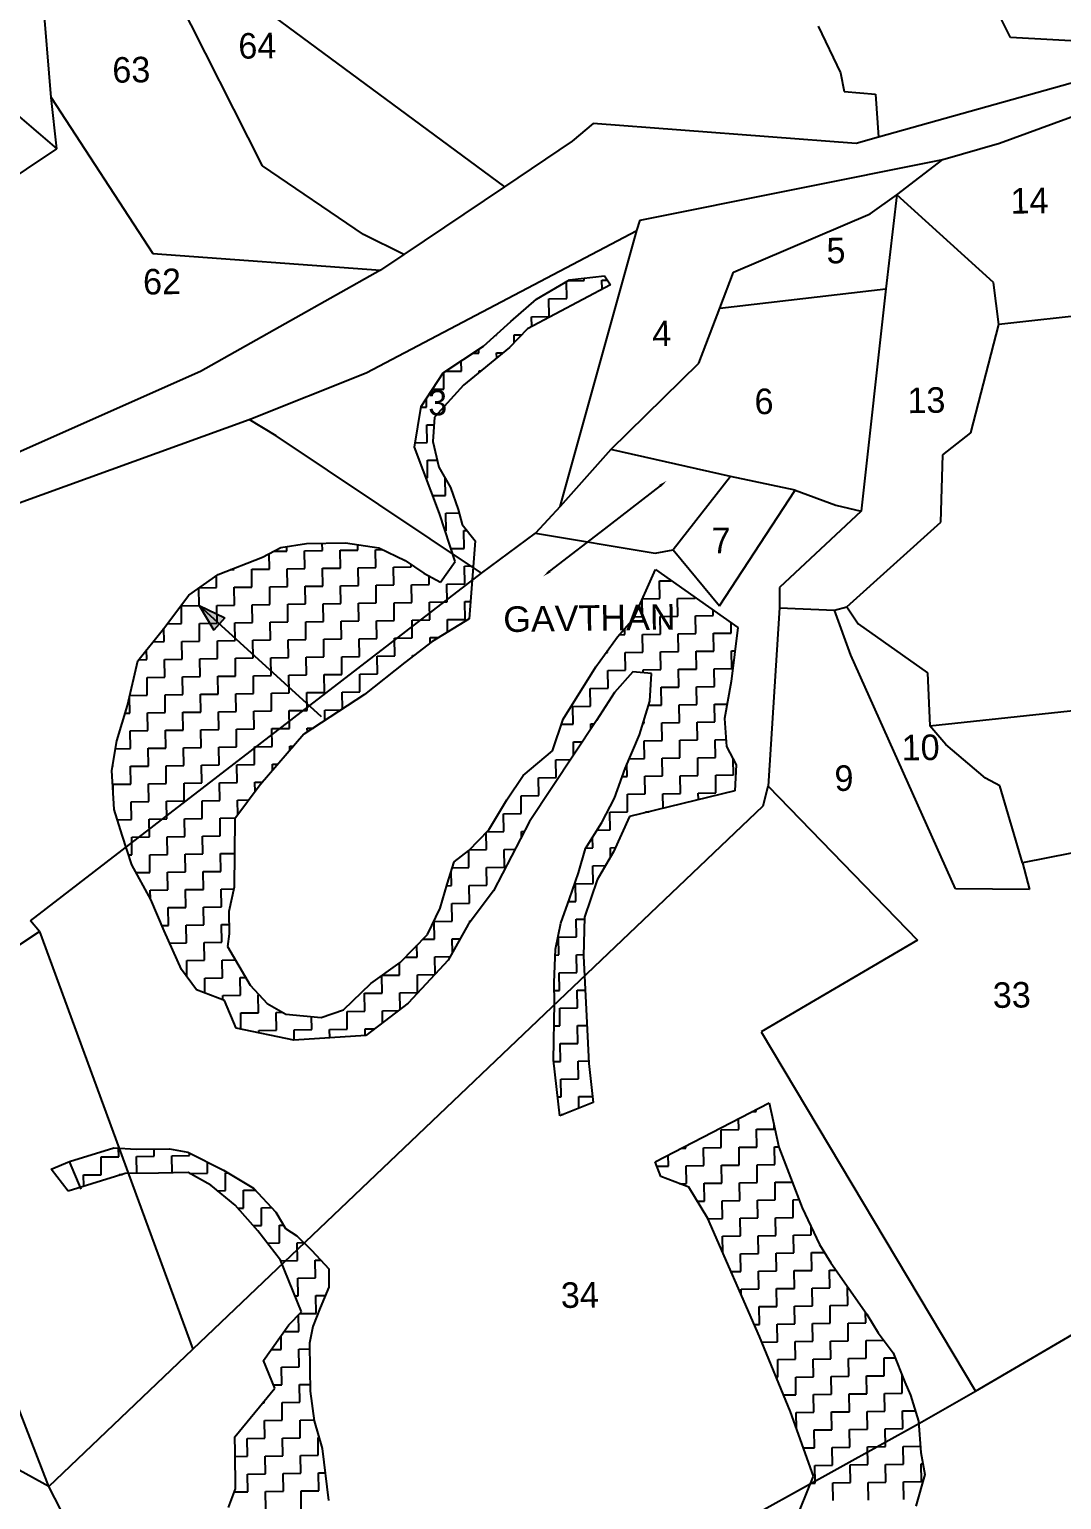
# Model space of a CAD drawing. Header units: metres. Extents: x 278744 to 280335, y 2046357 to 2047767.
# Drawn here: x 279671.2 to 279978.1, y 2046728.9 to 2047165.8 of the extents above; entities that cross this region are included whole.
import ezdxf
from ezdxf.enums import TextEntityAlignment as Align

# ---------------------------------------------------------------- set-up
doc = ezdxf.new("R2010")
doc.units = ezdxf.units.M
doc.header["$MEASUREMENT"] = 0
for name, color, linetype in [('POLY_HATCH', 12, 'Continuous'), ('POLY_PARCEL', 6, 'Continuous'), ('POLY_ROAD', 30, 'Continuous'), ('TEXT_MAPIN', 7, 'Continuous'), ('TEXT_PARCEL', 7, 'Continuous')]:
    doc.layers.add(name, color=color, linetype=linetype)
doc.styles.get("Standard").update_dxf_attribs({"font": 'arial.ttf'})
doc.styles.add('TEXT_MAP', font='')
doc.styles.get('TEXT_MAP').set_extended_font_data('Kruti Dev 050')

msp = doc.modelspace()

# ---------------------------------------------------------------- hatches: boundary and pattern name
h = msp.add_hatch(color=256)
h.paths.add_polyline_path([(279727.66, 2046989.09), (279729.33, 2046990.93), (279721.63, 2046994.56)])
h.paths.add_polyline_path([(279721.63, 2046994.56), (279725.98, 2046987.24), (279727.66, 2046989.09)])

# ---------------------------------------------------------------- linework, layer by layer
for p, q in [((279721.63, 2046994.56), (279757.95, 2046961.61)), ((279721.63, 2046994.56), (279725.98, 2046987.24)), ((279721.63, 2046994.56), (279729.33, 2046990.93)), ((279729.33, 2046990.93), (279725.98, 2046987.24))]:
    msp.add_line(p, q)
for points in [[(279858.71, 2047030.12), (279841.22, 2047016.6)], [(279825.95, 2047004.79), (279843.43, 2047018.31)]]:
    msp.add_lwpolyline(points)
for points in [[(279858.45, 2047030.45), (279860.69, 2047031.65), (279858.96, 2047029.79)], [(279826.2, 2047004.46), (279823.97, 2047003.26), (279825.69, 2047005.12)]]:
    msp.add_solid(points)
at = {"layer": 'POLY_HATCH'}
for p, q in [((279821.94, 2047085.67), (279831.77, 2047091.33)), ((279831.77, 2047091.33), (279842.22, 2047092.59)), ((279842.22, 2047092.59), (279843.92, 2047089.86)), ((279843.92, 2047089.86), (279819.32, 2047076.82)), ((279814.33, 2047078.95), (279821.94, 2047085.67)), ((279806.18, 2047071.67), (279814.33, 2047078.95)), ((279819.32, 2047076.82), (279813.9, 2047071.24)), ((279794.17, 2047063.78), (279806.18, 2047071.67)), ((279813.9, 2047071.24), (279800.29, 2047060.02)), ((279787.71, 2047053.77), (279794.17, 2047063.78)), ((279800.29, 2047060.02), (279791.62, 2047050.52)), ((279785.69, 2047041.62), (279787.71, 2047053.77)), ((279791.62, 2047050.52), (279791.17, 2047043.36)), ((279791.17, 2047043.36), (279792.94, 2047035.68)), ((279793.15, 2047021.91), (279785.69, 2047041.62)), ((279792.94, 2047035.68), (279796.34, 2047029.67)), ((279796.34, 2047029.67), (279798.64, 2047023.1)), ((279797.77, 2047007.67), (279793.15, 2047021.91)), ((279798.64, 2047023.1), (279799.81, 2047018.71)), ((279799.81, 2047018.71), (279803.74, 2047013.81)), ((279740.45, 2047009), (279745.92, 2047011.84)), ((279745.92, 2047011.84), (279753.61, 2047013.06)), ((279753.61, 2047013.06), (279765.18, 2047013.23)), ((279765.18, 2047013.23), (279775.12, 2047011.73)), ((279775.12, 2047011.73), (279782.89, 2047007.99)), ((279803.74, 2047013.81), (279801.89, 2046990.66)), ((279727.31, 2047003.85), (279740.45, 2047009)), ((279782.89, 2047007.99), (279788.46, 2047004.22)), ((279793.46, 2047001.54), (279797.77, 2047007.67)), ((279718.58, 2046997.66), (279727.31, 2047003.85)), ((279788.46, 2047004.22), (279793.46, 2047001.54)), ((279850.92, 2046990.85), (279857.32, 2047005.26)), ((279857.32, 2047005.26), (279881.82, 2046988.01)), ((279711.02, 2046987.63), (279718.58, 2046997.66)), ((279801.89, 2046990.66), (279790.97, 2046983.88)), ((279846.05, 2046985.27), (279850.92, 2046990.85)), ((279703.45, 2046978.16), (279711.02, 2046987.63)), ((279881.82, 2046988.01), (279879.86, 2046972.01)), ((279790.97, 2046983.88), (279782.8, 2046977.7)), ((279839.57, 2046976.36), (279846.05, 2046985.27)), ((279700.34, 2046964.9), (279703.45, 2046978.16)), ((279782.8, 2046977.7), (279770.82, 2046968.16)), ((279829.89, 2046960.79), (279839.57, 2046976.36)), ((279850.61, 2046974.87), (279845.2, 2046968.73)), ((279856.13, 2046974.41), (279850.61, 2046974.87)), ((279855.7, 2046966.14), (279856.13, 2046974.41)), ((279770.82, 2046968.16), (279752.82, 2046956.33)), ((279845.2, 2046968.73), (279839.81, 2046960.39)), ((279879.86, 2046972.01), (279877.82, 2046960.97)), ((279697.2, 2046954.39), (279700.34, 2046964.9)), ((279852.55, 2046956.18), (279855.7, 2046966.14)), ((279839.81, 2046960.39), (279819.88, 2046930.36)), ((279826.72, 2046951.38), (279829.89, 2046960.79)), ((279877.82, 2046960.97), (279878.5, 2046952.72)), ((279752.82, 2046956.33), (279739.82, 2046941.26)), ((279848.29, 2046946.2), (279852.55, 2046956.18)), ((279695.68, 2046945.55), (279697.2, 2046954.39)), ((279818.02, 2046944.09), (279826.72, 2046951.38)), ((279878.5, 2046952.72), (279881.33, 2046947.25)), ((279845.12, 2046937.35), (279848.29, 2046946.2)), ((279881.33, 2046947.25), (279880.9, 2046939.54)), ((279696.4, 2046934), (279695.68, 2046945.55)), ((279813.17, 2046936.86), (279818.02, 2046944.09)), ((279739.82, 2046941.26), (279732.26, 2046931.24)), ((279880.9, 2046939.54), (279849.61, 2046931.91)), ((279698.72, 2046926.33), (279696.4, 2046934)), ((279807.79, 2046927.97), (279813.17, 2046936.86)), ((279841.37, 2046930.13), (279845.12, 2046937.35)), ((279732.26, 2046931.24), (279732.02, 2046910.86)), ((279819.88, 2046930.36), (279809.17, 2046909.82)), ((279836.53, 2046922.35), (279841.37, 2046930.13)), ((279849.61, 2046931.91), (279844.81, 2046921.37)), ((279701.61, 2046917.56), (279698.72, 2046926.33)), ((279801.82, 2046921.82), (279807.79, 2046927.97)), ((279797.47, 2046918.45), (279801.82, 2046921.82)), ((279834.43, 2046915.16), (279836.53, 2046922.35)), ((279844.81, 2046921.37), (279839.97, 2046913.04)), ((279707.28, 2046907.18), (279701.61, 2046917.56)), ((279795.36, 2046911.81), (279797.47, 2046918.45)), ((279793.27, 2046904.62), (279795.36, 2046911.81)), ((279831.8, 2046907.41), (279834.43, 2046915.16)), ((279839.97, 2046913.04), (279836.28, 2046901.97)), ((279711.27, 2046897.88), (279707.28, 2046907.18)), ((279732.02, 2046910.86), (279730.47, 2046903.68)), ((279809.17, 2046909.82), (279801.61, 2046899.79)), ((279829.15, 2046900.21), (279831.8, 2046907.41)), ((279730.47, 2046903.68), (279730.57, 2046897.07)), ((279789.53, 2046896.86), (279793.27, 2046904.62)), ((279801.61, 2046899.79), (279795.7, 2046889.24)), ((279827.61, 2046892.48), (279829.15, 2046900.21)), ((279836.28, 2046901.97), (279835.91, 2046890.4)), ((279716.41, 2046886.39), (279711.27, 2046897.88)), ((279730.57, 2046897.07), (279730.08, 2046893.21)), ((279781.39, 2046888.48), (279789.53, 2046896.86)), ((279730.08, 2046893.21), (279736.86, 2046881.75)), ((279827.21, 2046882.56), (279827.61, 2046892.48)), ((279835.91, 2046890.4), (279836.67, 2046876.64)), ((279720.9, 2046880.4), (279716.41, 2046886.39)), ((279772.67, 2046882.29), (279781.39, 2046888.48)), ((279795.7, 2046889.24), (279783.78, 2046876.4)), ((279736.86, 2046881.75), (279741.9, 2046876.32)), ((279764.52, 2046874.45), (279772.67, 2046882.29)), ((279827.3, 2046876.5), (279827.21, 2046882.56)), ((279729.22, 2046877.23), (279720.9, 2046880.4)), ((279732.65, 2046869.02), (279729.22, 2046877.23)), ((279741.9, 2046876.32), (279747.46, 2046873.1)), ((279783.78, 2046876.4), (279771.25, 2046866.85)), ((279827.01, 2046859.43), (279827.3, 2046876.5)), ((279836.67, 2046876.64), (279837.49, 2046858.49)), ((279747.46, 2046873.1), (279757.94, 2046872.15)), ((279757.94, 2046872.15), (279764.52, 2046874.45)), ((279749.78, 2046865.42), (279732.65, 2046869.02)), ((279771.25, 2046866.85), (279749.78, 2046865.42)), ((279828.91, 2046842.94), (279827.01, 2046859.43)), ((279837.49, 2046858.49), (279838.77, 2046846.94)), ((279838.77, 2046846.94), (279828.91, 2046842.94)), ((279857.21, 2046829.26), (279891.11, 2046846.84)), ((279891.11, 2046846.84), (279894.06, 2046833.67)), ((279683.1, 2046829.38), (279696.26, 2046833.44)), ((279696.26, 2046833.44), (279702.88, 2046832.99)), ((279702.88, 2046832.99), (279712.8, 2046833.14)), ((279712.8, 2046833.14), (279718.32, 2046832.12)), ((279894.06, 2046833.67), (279900.95, 2046815.6)), ((279677.62, 2046827.1), (279683.1, 2046829.38)), ((279686.53, 2046821.18), (279683.1, 2046829.38)), ((279718.32, 2046832.12), (279728.87, 2046826.77)), ((279858.93, 2046824.88), (279857.21, 2046829.26)), ((279682.68, 2046820.57), (279677.62, 2046827.1)), ((279699.68, 2046825.78), (279682.68, 2046820.57)), ((279709.6, 2046825.93), (279699.68, 2046825.78)), ((279718.41, 2046826.06), (279709.6, 2046825.93)), ((279725.08, 2046822.31), (279718.41, 2046826.06)), ((279728.87, 2046826.77), (279737.77, 2046821.4)), ((279867.24, 2046821.7), (279858.93, 2046824.88)), ((279732.33, 2046816.36), (279725.08, 2046822.31)), ((279737.77, 2046821.4), (279744.49, 2046814.34)), ((279872.89, 2046812.42), (279867.24, 2046821.7)), ((279739.06, 2046808.75), (279732.33, 2046816.36)), ((279900.95, 2046815.6), (279906.07, 2046804.67)), ((279744.49, 2046814.34), (279747.31, 2046809.43)), ((279888.3, 2046777.41), (279872.89, 2046812.42)), ((279745.8, 2046800.04), (279739.06, 2046808.75)), ((279747.31, 2046809.43), (279750.65, 2046807.28)), ((279750.65, 2046807.28), (279755.13, 2046802.94)), ((279755.13, 2046802.94), (279760.17, 2046797.51)), ((279906.07, 2046804.67), (279909.46, 2046799.21)), ((279752.09, 2046784.72), (279745.8, 2046800.04)), ((279909.46, 2046799.21), (279920.16, 2046783.95)), ((279760.17, 2046797.51), (279760.25, 2046792)), ((279760.25, 2046792), (279757.59, 2046785.9)), ((279748.3, 2046780.81), (279752.09, 2046784.72)), ((279757.59, 2046785.9), (279755.47, 2046780.37)), ((279740.74, 2046770.23), (279748.3, 2046780.81)), ((279755.47, 2046780.37), (279754.44, 2046775.39)), ((279920.16, 2046783.95), (279923.54, 2046778.5)), ((279897.45, 2046754.98), (279888.3, 2046777.41)), ((279923.54, 2046778.5), (279928.04, 2046772.51)), ((279754.44, 2046775.39), (279754.56, 2046767.69)), ((279928.04, 2046772.51), (279931.48, 2046763.75)), ((279744.17, 2046762.02), (279740.74, 2046770.23)), ((279754.56, 2046767.69), (279754.66, 2046761.08)), ((279931.48, 2046763.75), (279933.19, 2046759.92)), ((279732.27, 2046747.53), (279744.17, 2046762.02)), ((279754.66, 2046761.08), (279755.89, 2046752.29)), ((279933.19, 2046759.92), (279935.51, 2046752.25)), ((279904.35, 2046735.81), (279897.45, 2046754.98)), ((279755.89, 2046752.29), (279758.22, 2046744.06)), ((279935.51, 2046752.25), (279936.2, 2046742.9)), ((279732.34, 2046743.12), (279732.27, 2046747.53)), ((279732.5, 2046732.11), (279732.34, 2046743.12)), ((279758.22, 2046744.06), (279760.1, 2046728.67)), ((279936.2, 2046742.9), (279937.4, 2046736.31)), ((279730.38, 2046726.57), (279732.5, 2046732.11)), ((279898.51, 2046721.4), (279904.35, 2046735.81)), ((279937.4, 2046736.31), (279934.79, 2046726.9))]:
    msp.add_line(p, q, dxfattribs=at)
at = {"layer": 'POLY_HATCH', "linetype": 'Continuous'}
for p, q in [((279830.94, 2047085.82), (279830.87, 2047090.81)), ((279831.36, 2047091.09), (279836.13, 2047091.17)), ((279836.13, 2047091.17), (279836.12, 2047091.85)), ((279841.4, 2047091.24), (279843.04, 2047091.27)), ((279841.45, 2047088.55), (279841.4, 2047091.24)), ((279825.67, 2047085.74), (279830.94, 2047085.82)), ((279825.75, 2047080.47), (279825.67, 2047085.74)), ((279836.21, 2047085.9), (279836.44, 2047085.9)), ((279836.22, 2047085.78), (279836.21, 2047085.9)), ((279820.48, 2047080.39), (279825.75, 2047080.47)), ((279820.53, 2047077.46), (279820.48, 2047080.39)), ((279809.86, 2047074.96), (279810.02, 2047074.96)), ((279810.02, 2047074.96), (279810.02, 2047075.1)), ((279815.29, 2047075.04), (279817.62, 2047075.07)), ((279815.33, 2047072.71), (279815.29, 2047075.04)), ((279803, 2047069.58), (279804.83, 2047069.61)), ((279804.83, 2047069.61), (279804.82, 2047070.78)), ((279810.1, 2047069.69), (279812.05, 2047069.72)), ((279810.13, 2047068.13), (279810.1, 2047069.69)), ((279794.79, 2047064.19), (279799.64, 2047064.26)), ((279799.64, 2047064.26), (279799.6, 2047067.34)), ((279804.91, 2047064.34), (279805.54, 2047064.35)), ((279804.92, 2047063.84), (279804.91, 2047064.34)), ((279794.45, 2047058.91), (279794.38, 2047063.91)), ((279789.26, 2047053.56), (279789.22, 2047056.11)), ((279791, 2047058.86), (279794.45, 2047058.91)), ((279787.67, 2047053.54), (279789.26, 2047053.56)), ((279789.34, 2047048.29), (279791.48, 2047048.32)), ((279789.42, 2047043.02), (279789.34, 2047048.29)), ((279785.91, 2047042.97), (279789.42, 2047043.02)), ((279789.5, 2047037.75), (279792.46, 2047037.8)), ((279789.58, 2047032.48), (279789.5, 2047037.75)), ((279789.15, 2047032.47), (279789.58, 2047032.48)), ((279794.93, 2047027.29), (279794.85, 2047032.3)), ((279791.14, 2047027.23), (279794.93, 2047027.29)), ((279795.01, 2047022.02), (279798.91, 2047022.08)), ((279795.09, 2047016.75), (279795.01, 2047022.02)), ((279794.83, 2047016.75), (279795.09, 2047016.75)), ((279800.36, 2047016.83), (279801.31, 2047016.84)), ((279800.44, 2047011.56), (279800.36, 2047016.83)), ((279747.74, 2047010.77), (279747.72, 2047012.12)), ((279758.28, 2047010.92), (279758.25, 2047013.13)), ((279768.82, 2047011.08), (279768.8, 2047012.69)), ((279742.55, 2047005.42), (279742.48, 2047010.06)), ((279743.73, 2047010.7), (279747.74, 2047010.77)), ((279753.01, 2047010.84), (279758.28, 2047010.92)), ((279753.09, 2047005.58), (279753.01, 2047010.84)), ((279763.55, 2047011), (279768.82, 2047011.08)), ((279763.63, 2047005.73), (279763.55, 2047011)), ((279774.09, 2047011.16), (279776.23, 2047011.2)), ((279774.17, 2047005.89), (279774.09, 2047011.16)), ((279796.53, 2047011.5), (279800.44, 2047011.56)), ((279726.82, 2046999.91), (279726.77, 2047003.47)), ((279730.85, 2047005.24), (279732.01, 2047005.26)), ((279732.01, 2047005.26), (279732, 2047005.69)), ((279737.28, 2047005.34), (279742.55, 2047005.42)), ((279737.36, 2047000.07), (279737.28, 2047005.34)), ((279747.82, 2047005.5), (279753.09, 2047005.58)), ((279747.9, 2047000.23), (279747.82, 2047005.5)), ((279758.36, 2047005.65), (279763.63, 2047005.73)), ((279758.44, 2047000.38), (279758.36, 2047005.65)), ((279768.9, 2047005.81), (279774.17, 2047005.89)), ((279768.98, 2047000.54), (279768.9, 2047005.81)), ((279779.44, 2047005.97), (279784.71, 2047006.05)), ((279779.52, 2047000.7), (279779.44, 2047005.97)), ((279784.71, 2047006.05), (279784.7, 2047006.77)), ((279790.06, 2047000.86), (279790.02, 2047003.39)), ((279800.52, 2047006.29), (279803.14, 2047006.33)), ((279800.6, 2047001.02), (279800.52, 2047006.29)), ((279721.63, 2046994.56), (279721.55, 2046999.77)), ((279721.64, 2046999.83), (279726.82, 2046999.91)), ((279732.09, 2046999.99), (279737.36, 2047000.07)), ((279732.17, 2046994.72), (279732.09, 2046999.99)), ((279742.63, 2047000.15), (279747.9, 2047000.23)), ((279742.71, 2046994.88), (279742.63, 2047000.15)), ((279753.17, 2047000.31), (279758.44, 2047000.38)), ((279753.25, 2046995.04), (279753.17, 2047000.31)), ((279763.71, 2047000.46), (279768.98, 2047000.54)), ((279763.79, 2046995.19), (279763.71, 2047000.46)), ((279774.25, 2047000.62), (279779.52, 2047000.7)), ((279774.33, 2046995.35), (279774.25, 2047000.62)), ((279784.79, 2047000.78), (279790.06, 2047000.86)), ((279784.87, 2046995.51), (279784.79, 2047000.78)), ((279795.33, 2047000.94), (279800.6, 2047001.02)), ((279795.41, 2046995.67), (279795.33, 2047000.94)), ((279858.57, 2047001.9), (279862.02, 2047001.95)), ((279858.65, 2046996.63), (279858.57, 2047001.9)), ((279716.36, 2046994.48), (279721.63, 2046994.56)), ((279716.44, 2046989.21), (279716.36, 2046994.48)), ((279726.9, 2046994.64), (279732.17, 2046994.72)), ((279726.98, 2046989.37), (279726.9, 2046994.64)), ((279737.44, 2046994.8), (279742.71, 2046994.88)), ((279737.52, 2046989.53), (279737.44, 2046994.8)), ((279747.98, 2046994.96), (279753.25, 2046995.04)), ((279748.06, 2046989.69), (279747.98, 2046994.96)), ((279758.52, 2046995.11), (279763.79, 2046995.19)), ((279758.6, 2046989.84), (279758.52, 2046995.11)), ((279769.06, 2046995.27), (279774.33, 2046995.35)), ((279769.14, 2046990), (279769.06, 2046995.27)), ((279779.6, 2046995.43), (279784.87, 2046995.51)), ((279779.68, 2046990.16), (279779.6, 2046995.43)), ((279790.14, 2046995.59), (279795.41, 2046995.67)), ((279790.22, 2046990.32), (279790.14, 2046995.59)), ((279800.68, 2046995.75), (279802.3, 2046995.78)), ((279800.76, 2046990.48), (279800.68, 2046995.75)), ((279853.46, 2046991.28), (279853.38, 2046996.38)), ((279853.45, 2046996.55), (279858.65, 2046996.63)), ((279863.92, 2046996.71), (279869.19, 2046996.78)), ((279864, 2046991.44), (279863.92, 2046996.71)), ((279869.19, 2046996.78), (279869.18, 2046996.91)), ((279763.87, 2046989.92), (279769.14, 2046990)), ((279763.95, 2046984.65), (279763.87, 2046989.92)), ((279774.41, 2046990.08), (279779.68, 2046990.16)), ((279774.49, 2046984.81), (279774.41, 2046990.08)), ((279784.95, 2046990.24), (279790.22, 2046990.32)), ((279785.03, 2046984.97), (279784.95, 2046990.24)), ((279795.49, 2046990.4), (279800.76, 2046990.48)), ((279795.54, 2046986.72), (279795.49, 2046990.4)), ((279851.1, 2046991.24), (279853.46, 2046991.28)), ((279858.73, 2046991.36), (279864, 2046991.44)), ((279858.8, 2046986.09), (279858.73, 2046991.36)), ((279869.26, 2046991.51), (279874.53, 2046991.59)), ((279869.34, 2046986.24), (279869.26, 2046991.51)), ((279874.53, 2046991.59), (279874.51, 2046993.15)), ((279711.25, 2046983.86), (279711.19, 2046987.86)), ((279712.16, 2046989.14), (279716.44, 2046989.21)), ((279721.71, 2046989.29), (279726.98, 2046989.37)), ((279721.79, 2046984.02), (279721.71, 2046989.29)), ((279732.25, 2046989.45), (279737.52, 2046989.53)), ((279732.33, 2046984.18), (279732.25, 2046989.45)), ((279742.79, 2046989.61), (279748.06, 2046989.69)), ((279742.87, 2046984.34), (279742.79, 2046989.61)), ((279753.33, 2046989.77), (279758.6, 2046989.84)), ((279753.41, 2046984.5), (279753.33, 2046989.77)), ((279846.6, 2046985.9), (279848.27, 2046985.93)), ((279848.27, 2046985.93), (279848.24, 2046987.77)), ((279853.53, 2046986.01), (279858.8, 2046986.09)), ((279853.61, 2046980.74), (279853.53, 2046986.01)), ((279864.07, 2046986.17), (279869.34, 2046986.24)), ((279864.15, 2046980.9), (279864.07, 2046986.17)), ((279874.61, 2046986.32), (279879.88, 2046986.4)), ((279874.69, 2046981.05), (279874.61, 2046986.32)), ((279879.88, 2046986.4), (279879.84, 2046989.4)), ((279706.06, 2046978.51), (279706.01, 2046981.37)), ((279707.97, 2046983.81), (279711.25, 2046983.86)), ((279716.52, 2046983.94), (279721.79, 2046984.02)), ((279716.6, 2046978.67), (279716.52, 2046983.94)), ((279727.06, 2046984.1), (279732.33, 2046984.18)), ((279727.14, 2046978.83), (279727.06, 2046984.1)), ((279737.6, 2046984.26), (279742.87, 2046984.34)), ((279737.68, 2046978.99), (279737.6, 2046984.26)), ((279748.14, 2046984.42), (279753.41, 2046984.5)), ((279748.22, 2046979.15), (279748.14, 2046984.42)), ((279758.68, 2046984.58), (279763.95, 2046984.65)), ((279758.76, 2046979.31), (279758.68, 2046984.58)), ((279769.22, 2046984.73), (279774.49, 2046984.81)), ((279769.3, 2046979.46), (279769.22, 2046984.73)), ((279779.76, 2046984.89), (279785.03, 2046984.97)), ((279779.84, 2046979.62), (279779.76, 2046984.89)), ((279790.3, 2046985.05), (279792.92, 2046985.09)), ((279790.32, 2046983.39), (279790.3, 2046985.05)), ((279843.07, 2046980.58), (279843.07, 2046981.17)), ((279879.96, 2046981.13), (279880.98, 2046981.15)), ((279880.04, 2046975.86), (279879.96, 2046981.13)), ((279703.7, 2046978.47), (279706.06, 2046978.51)), ((279711.33, 2046978.59), (279716.6, 2046978.67)), ((279711.41, 2046973.32), (279711.33, 2046978.59)), ((279721.87, 2046978.75), (279727.14, 2046978.83)), ((279721.95, 2046973.48), (279721.87, 2046978.75)), ((279732.41, 2046978.91), (279737.68, 2046978.99)), ((279732.49, 2046973.64), (279732.41, 2046978.91)), ((279742.95, 2046979.07), (279748.22, 2046979.15)), ((279743.03, 2046973.8), (279742.95, 2046979.07)), ((279753.49, 2046979.23), (279758.76, 2046979.31)), ((279753.57, 2046973.96), (279753.49, 2046979.23)), ((279764.03, 2046979.38), (279769.3, 2046979.46)), ((279764.11, 2046974.11), (279764.03, 2046979.38)), ((279774.57, 2046979.54), (279779.84, 2046979.62)), ((279774.65, 2046974.27), (279774.57, 2046979.54)), ((279785.11, 2046979.7), (279785.45, 2046979.71)), ((279785.11, 2046979.45), (279785.11, 2046979.7)), ((279842.63, 2046980.57), (279843.07, 2046980.58)), ((279848.34, 2046980.66), (279853.61, 2046980.74)), ((279848.42, 2046975.39), (279848.34, 2046980.66)), ((279858.88, 2046980.82), (279864.15, 2046980.9)), ((279858.96, 2046975.55), (279858.88, 2046980.82)), ((279869.42, 2046980.98), (279874.69, 2046981.05)), ((279869.5, 2046975.71), (279869.42, 2046980.98)), ((279706.14, 2046973.24), (279711.41, 2046973.32)), ((279706.22, 2046967.97), (279706.14, 2046973.24)), ((279716.68, 2046973.4), (279721.95, 2046973.48)), ((279716.76, 2046968.13), (279716.68, 2046973.4)), ((279727.22, 2046973.56), (279732.49, 2046973.64)), ((279727.3, 2046968.29), (279727.22, 2046973.56)), ((279737.76, 2046973.72), (279743.03, 2046973.8)), ((279737.84, 2046968.45), (279737.76, 2046973.72)), ((279748.3, 2046973.88), (279753.57, 2046973.96)), ((279748.38, 2046968.61), (279748.3, 2046973.88)), ((279758.84, 2046974.04), (279764.11, 2046974.11)), ((279758.92, 2046968.77), (279758.84, 2046974.04)), ((279769.38, 2046974.19), (279774.65, 2046974.27)), ((279769.46, 2046968.92), (279769.38, 2046974.19)), ((279843.15, 2046975.31), (279848.42, 2046975.39)), ((279843.23, 2046970.04), (279843.15, 2046975.31)), ((279853.69, 2046975.47), (279858.96, 2046975.55)), ((279853.71, 2046974.61), (279853.69, 2046975.47)), ((279864.23, 2046975.63), (279869.5, 2046975.71)), ((279864.31, 2046970.36), (279864.23, 2046975.63)), ((279874.77, 2046975.78), (279880.04, 2046975.86)), ((279874.85, 2046970.51), (279874.77, 2046975.78)), ((279711.49, 2046968.05), (279716.76, 2046968.13)), ((279711.57, 2046962.78), (279711.49, 2046968.05)), ((279722.03, 2046968.21), (279727.3, 2046968.29)), ((279722.11, 2046962.94), (279722.03, 2046968.21)), ((279732.57, 2046968.37), (279737.84, 2046968.45)), ((279732.65, 2046963.1), (279732.57, 2046968.37)), ((279743.11, 2046968.53), (279748.38, 2046968.61)), ((279743.19, 2046963.26), (279743.11, 2046968.53)), ((279753.65, 2046968.69), (279758.92, 2046968.77)), ((279753.73, 2046963.42), (279753.65, 2046968.69)), ((279764.19, 2046968.84), (279769.46, 2046968.92)), ((279764.26, 2046963.85), (279764.19, 2046968.84)), ((279837.96, 2046969.96), (279843.23, 2046970.04)), ((279838.04, 2046964.69), (279837.96, 2046969.96)), ((279859.04, 2046970.28), (279864.31, 2046970.36)), ((279859.12, 2046965.01), (279859.04, 2046970.28)), ((279869.58, 2046970.44), (279874.85, 2046970.51)), ((279869.66, 2046965.17), (279869.58, 2046970.44)), ((279701.03, 2046962.62), (279700.95, 2046967.49)), ((279701.05, 2046967.89), (279706.22, 2046967.97)), ((279832.77, 2046964.61), (279838.04, 2046964.69)), ((279832.85, 2046959.34), (279832.77, 2046964.61)), ((279855.33, 2046964.95), (279859.12, 2046965.01)), ((279864.39, 2046965.09), (279869.66, 2046965.17)), ((279864.47, 2046959.82), (279864.39, 2046965.09)), ((279874.93, 2046965.24), (279878.62, 2046965.3)), ((279875.01, 2046959.98), (279874.93, 2046965.24)), ((279699.66, 2046962.6), (279701.03, 2046962.62)), ((279706.3, 2046962.7), (279711.57, 2046962.78)), ((279706.38, 2046957.43), (279706.3, 2046962.7)), ((279716.84, 2046962.86), (279722.11, 2046962.94)), ((279716.92, 2046957.59), (279716.84, 2046962.86)), ((279727.38, 2046963.02), (279732.65, 2046963.1)), ((279727.46, 2046957.75), (279727.38, 2046963.02)), ((279737.92, 2046963.18), (279743.19, 2046963.26)), ((279738, 2046957.91), (279737.92, 2046963.18)), ((279748.46, 2046963.34), (279753.73, 2046963.42)), ((279748.53, 2046958.07), (279748.46, 2046963.34)), ((279759, 2046963.5), (279763.83, 2046963.57)), ((279759.04, 2046960.42), (279759, 2046963.5)), ((279829.38, 2046959.29), (279832.85, 2046959.34)), ((279838.12, 2046959.42), (279839.18, 2046959.43)), ((279838.15, 2046957.88), (279838.12, 2046959.42)), ((279853.65, 2046959.65), (279853.93, 2046959.66)), ((279853.93, 2046959.66), (279853.92, 2046960.51)), ((279859.2, 2046959.74), (279864.47, 2046959.82)), ((279859.28, 2046954.47), (279859.2, 2046959.74)), ((279869.74, 2046959.9), (279875.01, 2046959.98)), ((279869.82, 2046954.63), (279869.74, 2046959.9)), ((279701.11, 2046957.35), (279706.38, 2046957.43)), ((279701.19, 2046952.08), (279701.11, 2046957.35)), ((279711.65, 2046957.51), (279716.92, 2046957.59)), ((279711.73, 2046952.24), (279711.65, 2046957.51)), ((279722.19, 2046957.67), (279727.46, 2046957.75)), ((279722.27, 2046952.4), (279722.19, 2046957.67)), ((279732.73, 2046957.83), (279738, 2046957.91)), ((279732.8, 2046952.56), (279732.73, 2046957.83)), ((279743.27, 2046957.99), (279748.53, 2046958.07)), ((279743.34, 2046952.72), (279743.27, 2046957.99)), ((279753.8, 2046958.15), (279755.63, 2046958.17)), ((279753.82, 2046956.99), (279753.8, 2046958.15)), ((279696.79, 2046952.01), (279701.19, 2046952.08)), ((279706.46, 2046952.16), (279711.73, 2046952.24)), ((279706.54, 2046946.89), (279706.46, 2046952.16)), ((279717, 2046952.32), (279722.27, 2046952.4)), ((279717.07, 2046947.05), (279717, 2046952.32)), ((279727.54, 2046952.48), (279732.8, 2046952.56)), ((279727.61, 2046947.21), (279727.54, 2046952.48)), ((279738.07, 2046952.64), (279743.34, 2046952.72)), ((279738.15, 2046947.37), (279738.07, 2046952.64)), ((279748.61, 2046952.8), (279749.79, 2046952.81)), ((279748.63, 2046951.48), (279748.61, 2046952.8)), ((279827.6, 2046953.99), (279827.66, 2046953.99)), ((279827.66, 2046953.99), (279827.66, 2046954.17)), ((279832.93, 2046954.07), (279835.64, 2046954.11)), ((279832.99, 2046950.12), (279832.93, 2046954.07)), ((279854.01, 2046954.39), (279859.28, 2046954.47)), ((279854.09, 2046949.12), (279854.01, 2046954.39)), ((279864.55, 2046954.55), (279869.82, 2046954.63)), ((279864.63, 2046949.28), (279864.55, 2046954.55)), ((279875.09, 2046954.71), (279878.33, 2046954.75)), ((279875.17, 2046949.44), (279875.09, 2046954.71)), ((279695.88, 2046946.73), (279696, 2046946.73)), ((279696, 2046946.73), (279695.99, 2046947.34)), ((279701.27, 2046946.81), (279706.54, 2046946.89)), ((279701.34, 2046941.54), (279701.27, 2046946.81)), ((279711.8, 2046946.97), (279717.07, 2046947.05)), ((279711.88, 2046941.7), (279711.8, 2046946.97)), ((279722.34, 2046947.13), (279727.61, 2046947.21)), ((279722.42, 2046941.86), (279722.34, 2046947.13)), ((279732.88, 2046947.29), (279738.15, 2046947.37)), ((279732.96, 2046942.02), (279732.88, 2046947.29)), ((279743.42, 2046947.45), (279745.18, 2046947.47)), ((279743.45, 2046945.47), (279743.42, 2046947.45)), ((279827.74, 2046948.72), (279832.11, 2046948.79)), ((279827.82, 2046943.45), (279827.74, 2046948.72)), ((279848.9, 2046943.77), (279848.84, 2046947.5)), ((279849.5, 2046949.05), (279854.09, 2046949.12)), ((279859.36, 2046949.2), (279864.63, 2046949.28)), ((279859.44, 2046943.93), (279859.36, 2046949.2)), ((279869.9, 2046949.36), (279875.17, 2046949.44)), ((279869.98, 2046944.09), (279869.9, 2046949.36)), ((279880.52, 2046944.24), (279880.45, 2046948.95)), ((279717.15, 2046941.78), (279722.42, 2046941.86)), ((279727.69, 2046941.94), (279732.96, 2046942.02)), ((279727.77, 2046936.67), (279727.69, 2046941.94)), ((279738.23, 2046942.1), (279740.57, 2046942.13)), ((279738.28, 2046939.22), (279738.23, 2046942.1)), ((279822.55, 2046943.37), (279827.82, 2046943.45)), ((279822.63, 2046938.1), (279822.55, 2046943.37)), ((279847.41, 2046943.75), (279848.9, 2046943.77)), ((279854.17, 2046943.85), (279859.44, 2046943.93)), ((279854.25, 2046938.58), (279854.17, 2046943.85)), ((279864.71, 2046944.01), (279869.98, 2046944.09)), ((279864.79, 2046938.74), (279864.71, 2046944.01)), ((279875.25, 2046944.17), (279880.52, 2046944.24)), ((279875.33, 2046938.9), (279875.25, 2046944.17)), ((279696.07, 2046941.46), (279701.34, 2046941.54)), ((279696.12, 2046938.52), (279696.07, 2046941.46)), ((279706.61, 2046941.62), (279711.88, 2046941.7)), ((279706.69, 2046936.35), (279706.61, 2046941.62)), ((279717.23, 2046936.51), (279717.15, 2046941.78)), ((279817.36, 2046938.02), (279822.63, 2046938.1)), ((279817.44, 2046932.75), (279817.36, 2046938.02)), ((279848.98, 2046938.5), (279854.25, 2046938.58)), ((279849.06, 2046933.23), (279848.98, 2046938.5)), ((279859.52, 2046938.66), (279864.79, 2046938.74)), ((279859.59, 2046934.34), (279859.52, 2046938.66)), ((279870.06, 2046938.82), (279875.33, 2046938.9)), ((279870.09, 2046936.9), (279870.06, 2046938.82)), ((279701.42, 2046936.27), (279706.69, 2046936.35)), ((279701.5, 2046931), (279701.42, 2046936.27)), ((279711.96, 2046936.43), (279717.23, 2046936.51)), ((279712.04, 2046931.16), (279711.96, 2046936.43)), ((279722.5, 2046936.59), (279727.77, 2046936.67)), ((279722.58, 2046931.32), (279722.5, 2046936.59)), ((279733.04, 2046936.75), (279736.45, 2046936.8)), ((279733.11, 2046932.36), (279733.04, 2046936.75)), ((279843.79, 2046933.15), (279849.06, 2046933.23)), ((279843.87, 2046927.88), (279843.79, 2046933.15)), ((279854.33, 2046933.31), (279855.42, 2046933.32)), ((279854.33, 2046933.06), (279854.33, 2046933.31)), ((279697.33, 2046930.94), (279701.5, 2046931)), ((279706.77, 2046931.08), (279712.04, 2046931.16)), ((279706.85, 2046925.81), (279706.77, 2046931.08)), ((279717.31, 2046931.24), (279722.58, 2046931.32)), ((279717.39, 2046925.97), (279717.31, 2046931.24)), ((279727.85, 2046931.4), (279732.43, 2046931.47)), ((279727.93, 2046926.13), (279727.85, 2046931.4)), ((279812.17, 2046932.67), (279817.44, 2046932.75)), ((279812.25, 2046927.4), (279812.17, 2046932.67)), ((279701.58, 2046925.73), (279706.85, 2046925.81)), ((279701.66, 2046920.46), (279701.58, 2046925.73)), ((279712.12, 2046925.89), (279717.39, 2046925.97)), ((279712.2, 2046920.62), (279712.12, 2046925.89)), ((279722.66, 2046926.05), (279727.93, 2046926.13)), ((279722.74, 2046920.78), (279722.66, 2046926.05)), ((279807.06, 2046922.05), (279806.98, 2046927.14)), ((279807.16, 2046927.32), (279812.25, 2046927.4)), ((279817.52, 2046927.48), (279818.39, 2046927.49)), ((279817.54, 2046925.88), (279817.52, 2046927.48)), ((279838.68, 2046922.53), (279838.63, 2046925.73)), ((279839.93, 2046927.82), (279843.87, 2046927.88)), ((279700.66, 2046920.45), (279701.66, 2046920.46)), ((279706.93, 2046920.54), (279712.2, 2046920.62)), ((279707.01, 2046915.27), (279706.93, 2046920.54)), ((279717.47, 2046920.7), (279722.74, 2046920.78)), ((279717.55, 2046915.43), (279717.47, 2046920.7)), ((279728.01, 2046920.86), (279732.14, 2046920.92)), ((279728.09, 2046915.59), (279728.01, 2046920.86)), ((279801.87, 2046916.7), (279801.79, 2046921.8)), ((279801.97, 2046921.98), (279807.06, 2046922.05)), ((279812.33, 2046922.13), (279815.61, 2046922.18)), ((279812.41, 2046916.86), (279812.33, 2046922.13)), ((279836.62, 2046922.5), (279838.68, 2046922.53)), ((279843.95, 2046922.61), (279845.38, 2046922.63)), ((279843.99, 2046919.96), (279843.95, 2046922.61)), ((279722.82, 2046915.51), (279728.09, 2046915.59)), ((279796.68, 2046911.35), (279796.61, 2046915.76)), ((279796.89, 2046916.63), (279801.87, 2046916.7)), ((279807.14, 2046916.78), (279812.41, 2046916.86)), ((279807.22, 2046911.51), (279807.14, 2046916.78)), ((279838.76, 2046917.26), (279842.46, 2046917.32)), ((279838.84, 2046911.99), (279838.76, 2046917.26)), ((279702.89, 2046915.21), (279707.01, 2046915.27)), ((279712.28, 2046915.35), (279717.55, 2046915.43)), ((279712.36, 2046910.08), (279712.28, 2046915.35)), ((279722.9, 2046910.24), (279722.82, 2046915.51)), ((279795.22, 2046911.33), (279796.68, 2046911.35)), ((279801.95, 2046911.43), (279807.22, 2046911.51)), ((279802.03, 2046906.16), (279801.95, 2046911.43)), ((279833.57, 2046911.91), (279838.84, 2046911.99)), ((279833.65, 2046906.64), (279833.57, 2046911.91)), ((279707.09, 2046910), (279712.36, 2046910.08)), ((279707.13, 2046907.45), (279707.09, 2046910)), ((279717.63, 2046910.16), (279722.9, 2046910.24)), ((279717.71, 2046904.89), (279717.63, 2046910.16)), ((279728.17, 2046910.32), (279731.91, 2046910.38)), ((279728.25, 2046905.05), (279728.17, 2046910.32)), ((279712.44, 2046904.81), (279717.71, 2046904.89)), ((279712.52, 2046899.54), (279712.44, 2046904.81)), ((279722.98, 2046904.97), (279728.25, 2046905.05)), ((279723.06, 2046899.7), (279722.98, 2046904.97)), ((279796.76, 2046906.08), (279802.03, 2046906.16)), ((279796.84, 2046900.81), (279796.76, 2046906.08)), ((279831.5, 2046906.61), (279833.65, 2046906.64)), ((279710.57, 2046899.51), (279712.52, 2046899.54)), ((279717.79, 2046899.62), (279723.06, 2046899.7)), ((279717.87, 2046894.35), (279717.79, 2046899.62)), ((279728.33, 2046899.78), (279730.53, 2046899.81)), ((279728.41, 2046894.51), (279728.33, 2046899.78)), ((279791.57, 2046900.73), (279796.84, 2046900.81)), ((279791.65, 2046895.46), (279791.57, 2046900.73)), ((279802.11, 2046900.89), (279802.44, 2046900.9)), ((279802.11, 2046900.47), (279802.11, 2046900.89)), ((279833.73, 2046901.37), (279836.27, 2046901.41)), ((279833.81, 2046896.1), (279833.73, 2046901.37)), ((279712.88, 2046894.28), (279717.87, 2046894.35)), ((279723.14, 2046894.43), (279728.41, 2046894.51)), ((279723.22, 2046889.16), (279723.14, 2046894.43)), ((279788.12, 2046895.41), (279791.65, 2046895.46)), ((279796.92, 2046895.54), (279799.25, 2046895.58)), ((279796.98, 2046891.52), (279796.92, 2046895.54)), ((279828.54, 2046896.02), (279833.81, 2046896.1)), ((279828.62, 2046890.75), (279828.54, 2046896.02)), ((279782.93, 2046890.06), (279786.46, 2046890.11)), ((279786.46, 2046890.11), (279786.4, 2046893.64)), ((279791.73, 2046890.19), (279796.28, 2046890.26)), ((279791.81, 2046885.04), (279791.73, 2046890.19)), ((279827.54, 2046890.73), (279828.62, 2046890.75)), ((279833.89, 2046890.83), (279835.92, 2046890.86)), ((279833.97, 2046885.56), (279833.89, 2046890.83)), ((279717.95, 2046889.08), (279723.22, 2046889.16)), ((279718.02, 2046884.24), (279717.95, 2046889.08)), ((279728.49, 2046889.24), (279732.39, 2046889.3)), ((279728.57, 2046883.97), (279728.49, 2046889.24)), ((279781.27, 2046884.77), (279781.21, 2046888.35)), ((279828.7, 2046885.48), (279833.97, 2046885.56)), ((279828.78, 2046880.21), (279828.7, 2046885.48)), ((279723.3, 2046883.89), (279728.57, 2046883.97)), ((279723.37, 2046879.46), (279723.3, 2046883.89)), ((279733.84, 2046884.05), (279735.48, 2046884.07)), ((279733.92, 2046878.78), (279733.84, 2046884.05)), ((279776.08, 2046879.42), (279776, 2046884.65)), ((279776.05, 2046884.69), (279781.27, 2046884.77)), ((279786.54, 2046884.85), (279791.69, 2046884.92)), ((279786.62, 2046879.58), (279786.54, 2046884.85)), ((279728.65, 2046878.7), (279733.92, 2046878.78)), ((279728.67, 2046877.44), (279728.65, 2046878.7)), ((279739.19, 2046878.86), (279739.54, 2046878.86)), ((279739.27, 2046873.59), (279739.19, 2046878.86)), ((279770.81, 2046879.34), (279776.08, 2046879.42)), ((279770.89, 2046874.07), (279770.81, 2046879.34)), ((279781.35, 2046879.5), (279786.62, 2046879.58)), ((279781.42, 2046874.6), (279781.35, 2046879.5)), ((279827.25, 2046880.19), (279828.78, 2046880.21)), ((279834.05, 2046880.29), (279836.46, 2046880.33)), ((279834.13, 2046875.02), (279834.05, 2046880.29)), ((279734, 2046873.51), (279739.27, 2046873.59)), ((279734.07, 2046868.72), (279734, 2046873.51)), ((279744.54, 2046873.67), (279746.42, 2046873.7)), ((279744.62, 2046868.4), (279744.54, 2046873.67)), ((279755.16, 2046868.56), (279755.1, 2046872.41)), ((279765.62, 2046873.99), (279770.89, 2046874.07)), ((279765.7, 2046868.72), (279765.62, 2046873.99)), ((279776.16, 2046874.15), (279780.92, 2046874.22)), ((279776.21, 2046870.63), (279776.16, 2046874.15)), ((279828.86, 2046874.94), (279834.13, 2046875.02)), ((279828.93, 2046869.67), (279828.86, 2046874.94)), ((279739.35, 2046868.32), (279744.62, 2046868.4)), ((279739.36, 2046867.61), (279739.35, 2046868.32)), ((279749.89, 2046868.48), (279755.16, 2046868.56)), ((279749.93, 2046865.43), (279749.89, 2046868.48)), ((279760.43, 2046868.64), (279765.7, 2046868.72)), ((279760.46, 2046866.13), (279760.43, 2046868.64)), ((279770.97, 2046868.8), (279773.86, 2046868.84)), ((279771, 2046866.83), (279770.97, 2046868.8)), ((279827.18, 2046869.65), (279828.93, 2046869.67)), ((279834.2, 2046869.75), (279836.98, 2046869.79)), ((279834.28, 2046864.48), (279834.2, 2046869.75)), ((279829.01, 2046864.4), (279834.28, 2046864.48)), ((279829.09, 2046859.13), (279829.01, 2046864.4)), ((279827.05, 2046859.1), (279829.09, 2046859.13)), ((279834.36, 2046859.21), (279837.46, 2046859.26)), ((279834.44, 2046853.94), (279834.36, 2046859.21)), ((279829.17, 2046853.86), (279834.44, 2046853.94)), ((279829.25, 2046848.59), (279829.17, 2046853.86)), ((279828.26, 2046848.58), (279829.25, 2046848.59)), ((279834.52, 2046848.67), (279838.57, 2046848.73)), ((279834.57, 2046845.24), (279834.52, 2046848.67)), ((279829.33, 2046843.32), (279829.88, 2046843.33)), ((279829.34, 2046843.11), (279829.33, 2046843.32)), ((279882.11, 2046838.85), (279882.06, 2046842.15)), ((279885.97, 2046844.18), (279887.3, 2046844.2)), ((279887.3, 2046844.2), (279887.29, 2046844.86)), ((279876.84, 2046838.77), (279882.11, 2046838.85)), ((279876.92, 2046833.5), (279876.84, 2046838.77)), ((279887.38, 2046838.93), (279892.65, 2046839.01)), ((279887.46, 2046833.66), (279887.38, 2046838.93)), ((279892.65, 2046839.01), (279892.64, 2046840.03)), ((279697.74, 2046830.79), (279697.71, 2046833.34)), ((279708.28, 2046830.95), (279708.25, 2046833.07)), ((279865.04, 2046833.32), (279866.38, 2046833.34)), ((279866.38, 2046833.34), (279866.37, 2046834.01)), ((279871.65, 2046833.42), (279876.92, 2046833.5)), ((279871.73, 2046828.15), (279871.65, 2046833.42)), ((279882.19, 2046833.58), (279887.46, 2046833.66)), ((279882.27, 2046828.31), (279882.19, 2046833.58)), ((279892.73, 2046833.74), (279894.04, 2046833.76)), ((279892.81, 2046828.47), (279892.73, 2046833.74)), ((279687.16, 2046830.63), (279687.2, 2046830.64)), ((279687.2, 2046830.64), (279687.2, 2046830.65)), ((279692.47, 2046830.71), (279697.74, 2046830.79)), ((279692.55, 2046825.45), (279692.47, 2046830.71)), ((279703.01, 2046830.87), (279708.28, 2046830.95)), ((279703.09, 2046825.83), (279703.01, 2046830.87)), ((279713.55, 2046831.03), (279718.82, 2046831.11)), ((279713.63, 2046825.99), (279713.55, 2046831.03)), ((279718.82, 2046831.11), (279718.81, 2046831.87)), ((279724.17, 2046825.92), (279724.12, 2046829.18)), ((279861.19, 2046827.99), (279861.14, 2046831.3)), ((279877, 2046828.23), (279882.27, 2046828.31)), ((279877.08, 2046822.96), (279877, 2046828.23)), ((279887.54, 2046828.39), (279892.81, 2046828.47)), ((279887.62, 2046823.12), (279887.54, 2046828.39)), ((279687.28, 2046825.37), (279692.55, 2046825.45)), ((279687.34, 2046821.99), (279687.28, 2046825.37)), ((279697.82, 2046825.52), (279698.9, 2046825.54)), ((279697.83, 2046825.21), (279697.82, 2046825.52)), ((279718.9, 2046825.84), (279724.17, 2046825.92)), ((279718.9, 2046825.79), (279718.9, 2046825.84)), ((279729.44, 2046826), (279730.13, 2046826.01)), ((279729.52, 2046820.73), (279729.44, 2046826)), ((279857.73, 2046827.94), (279861.19, 2046827.99)), ((279866.46, 2046828.07), (279871.73, 2046828.15)), ((279866.54, 2046822.8), (279866.46, 2046828.07)), ((279727.05, 2046820.69), (279729.52, 2046820.73)), ((279734.79, 2046820.81), (279738.28, 2046820.86)), ((279734.87, 2046815.54), (279734.79, 2046820.81)), ((279864.45, 2046822.77), (279866.54, 2046822.8)), ((279871.81, 2046822.88), (279877.08, 2046822.96)), ((279871.89, 2046817.61), (279871.81, 2046822.88)), ((279882.35, 2046823.04), (279887.62, 2046823.12)), ((279882.43, 2046817.77), (279882.35, 2046823.04)), ((279892.89, 2046823.2), (279898.02, 2046823.27)), ((279892.97, 2046817.93), (279892.89, 2046823.2)), ((279733.08, 2046815.51), (279734.87, 2046815.54)), ((279740.14, 2046815.62), (279743.22, 2046815.67)), ((279740.22, 2046810.35), (279740.14, 2046815.62)), ((279869.75, 2046817.58), (279871.89, 2046817.61)), ((279877.16, 2046817.69), (279882.43, 2046817.77)), ((279877.24, 2046812.42), (279877.16, 2046817.69)), ((279887.7, 2046817.85), (279892.97, 2046817.93)), ((279887.78, 2046812.58), (279887.7, 2046817.85)), ((279898.24, 2046818.01), (279900.02, 2046818.03)), ((279898.32, 2046812.74), (279898.24, 2046818.01)), ((279872.92, 2046812.35), (279877.24, 2046812.42)), ((279882.51, 2046812.5), (279887.78, 2046812.58)), ((279882.59, 2046807.23), (279882.51, 2046812.5)), ((279893.05, 2046812.66), (279898.32, 2046812.74)), ((279893.13, 2046807.39), (279893.05, 2046812.66)), ((279737.68, 2046810.31), (279740.22, 2046810.35)), ((279745.49, 2046810.43), (279746.73, 2046810.45)), ((279745.57, 2046805.16), (279745.49, 2046810.43)), ((279877.32, 2046807.15), (279882.59, 2046807.23)), ((279877.39, 2046802.2), (279877.32, 2046807.15)), ((279887.86, 2046807.31), (279893.13, 2046807.39)), ((279887.94, 2046802.04), (279887.86, 2046807.31)), ((279898.4, 2046807.47), (279903.67, 2046807.55)), ((279898.48, 2046802.2), (279898.4, 2046807.47)), ((279903.67, 2046807.55), (279903.63, 2046809.87)), ((279741.88, 2046805.11), (279745.57, 2046805.16)), ((279750.84, 2046805.24), (279752.72, 2046805.27)), ((279750.92, 2046799.97), (279750.84, 2046805.24)), ((279882.67, 2046801.96), (279887.94, 2046802.04)), ((279893.21, 2046802.12), (279898.48, 2046802.2)), ((279893.29, 2046796.85), (279893.21, 2046802.12)), ((279903.75, 2046802.28), (279907.27, 2046802.33)), ((279903.83, 2046797.01), (279903.75, 2046802.28)), ((279745.86, 2046799.89), (279750.92, 2046799.97)), ((279756.19, 2046800.05), (279757.78, 2046800.07)), ((279756.27, 2046794.78), (279756.19, 2046800.05)), ((279882.75, 2046796.69), (279882.67, 2046801.96)), ((279751, 2046794.7), (279756.27, 2046794.78)), ((279751.08, 2046789.43), (279751, 2046794.7)), ((279879.84, 2046796.64), (279882.75, 2046796.69)), ((279888.02, 2046796.77), (279893.29, 2046796.85)), ((279888.1, 2046791.5), (279888.02, 2046796.77)), ((279898.56, 2046796.93), (279903.83, 2046797.01)), ((279898.64, 2046791.66), (279898.56, 2046796.93)), ((279909.1, 2046797.09), (279910.93, 2046797.11)), ((279909.18, 2046791.82), (279909.1, 2046797.09)), ((279750.17, 2046789.42), (279751.08, 2046789.43)), ((279756.35, 2046789.51), (279759.18, 2046789.55)), ((279756.43, 2046784.24), (279756.35, 2046789.51)), ((279882.83, 2046791.42), (279888.1, 2046791.5)), ((279882.85, 2046789.79), (279882.83, 2046791.42)), ((279893.37, 2046791.58), (279898.64, 2046791.66)), ((279893.45, 2046786.31), (279893.37, 2046791.58)), ((279903.91, 2046791.74), (279909.18, 2046791.82)), ((279903.99, 2046786.47), (279903.91, 2046791.74)), ((279914.45, 2046791.9), (279914.58, 2046791.9)), ((279914.53, 2046786.63), (279914.45, 2046791.9)), ((279888.18, 2046786.23), (279893.45, 2046786.31)), ((279888.26, 2046780.96), (279888.18, 2046786.23)), ((279898.72, 2046786.39), (279903.99, 2046786.47)), ((279898.8, 2046781.12), (279898.72, 2046786.39)), ((279909.26, 2046786.55), (279914.53, 2046786.63)), ((279909.33, 2046781.28), (279909.26, 2046786.55)), ((279751.24, 2046778.89), (279751.17, 2046783.76)), ((279751.56, 2046784.17), (279756.43, 2046784.24)), ((279886.75, 2046780.94), (279888.26, 2046780.96)), ((279893.53, 2046781.04), (279898.8, 2046781.12)), ((279893.6, 2046775.77), (279893.53, 2046781.04)), ((279904.06, 2046781.2), (279909.33, 2046781.28)), ((279904.14, 2046775.93), (279904.06, 2046781.2)), ((279914.6, 2046781.36), (279919.87, 2046781.44)), ((279914.68, 2046776.09), (279914.6, 2046781.36)), ((279919.87, 2046781.44), (279919.83, 2046784.42)), ((279746.05, 2046773.54), (279745.99, 2046777.58)), ((279746.88, 2046778.83), (279751.24, 2046778.89)), ((279898.87, 2046775.85), (279904.14, 2046775.93)), ((279898.95, 2046770.58), (279898.87, 2046775.85)), ((279909.41, 2046776.01), (279914.68, 2046776.09)), ((279909.49, 2046770.74), (279909.41, 2046776.01)), ((279919.95, 2046776.17), (279925.22, 2046776.25)), ((279920.03, 2046770.9), (279919.95, 2046776.17)), ((279925.22, 2046776.25), (279925.22, 2046776.26)), ((279743.07, 2046773.5), (279746.05, 2046773.54)), ((279751.32, 2046773.62), (279754.47, 2046773.67)), ((279751.4, 2046768.35), (279751.32, 2046773.62)), ((279889, 2046775.7), (279893.6, 2046775.77)), ((279740.83, 2046770.02), (279740.83, 2046770.35)), ((279746.13, 2046768.27), (279751.4, 2046768.35)), ((279746.21, 2046763), (279746.13, 2046768.27)), ((279893.68, 2046770.5), (279898.95, 2046770.58)), ((279893.76, 2046765.23), (279893.68, 2046770.5)), ((279904.22, 2046770.66), (279909.49, 2046770.74)), ((279904.3, 2046765.39), (279904.22, 2046770.66)), ((279914.76, 2046770.82), (279920.03, 2046770.9)), ((279914.84, 2046765.55), (279914.76, 2046770.82)), ((279925.3, 2046770.98), (279928.62, 2046771.03)), ((279925.38, 2046765.71), (279925.3, 2046770.98)), ((279743.78, 2046762.97), (279746.21, 2046763)), ((279751.48, 2046763.08), (279754.62, 2046763.13)), ((279751.56, 2046757.81), (279751.48, 2046763.08)), ((279893.27, 2046765.22), (279893.76, 2046765.23)), ((279899.03, 2046765.31), (279904.3, 2046765.39)), ((279899.11, 2046760.04), (279899.03, 2046765.31)), ((279909.57, 2046765.47), (279914.84, 2046765.55)), ((279909.65, 2046760.2), (279909.57, 2046765.47)), ((279920.11, 2046765.63), (279925.38, 2046765.71)), ((279920.19, 2046760.36), (279920.11, 2046765.63)), ((279930.65, 2046765.78), (279930.68, 2046765.79)), ((279930.73, 2046760.51), (279930.65, 2046765.78)), ((279895.41, 2046759.98), (279899.11, 2046760.04)), ((279904.38, 2046760.12), (279909.65, 2046760.2)), ((279904.46, 2046754.85), (279904.38, 2046760.12)), ((279914.92, 2046760.28), (279920.19, 2046760.36)), ((279915, 2046755.01), (279914.92, 2046760.28)), ((279925.46, 2046760.44), (279930.73, 2046760.51)), ((279925.54, 2046755.17), (279925.46, 2046760.44)), ((279740.58, 2046757.65), (279741.02, 2046757.65)), ((279741.02, 2046757.65), (279741.01, 2046758.17)), ((279746.29, 2046757.73), (279751.56, 2046757.81)), ((279746.37, 2046752.46), (279746.29, 2046757.73)), ((279899.19, 2046754.77), (279904.46, 2046754.85)), ((279899.27, 2046749.94), (279899.19, 2046754.77)), ((279909.73, 2046754.93), (279915, 2046755.01)), ((279909.81, 2046749.66), (279909.73, 2046754.93)), ((279920.27, 2046755.09), (279925.54, 2046755.17)), ((279920.35, 2046749.82), (279920.27, 2046755.09)), ((279930.81, 2046755.25), (279934.59, 2046755.3)), ((279930.89, 2046749.98), (279930.81, 2046755.25)), ((279741.1, 2046752.38), (279746.37, 2046752.46)), ((279741.18, 2046747.11), (279741.1, 2046752.38)), ((279751.64, 2046752.54), (279755.85, 2046752.61)), ((279751.72, 2046747.27), (279751.64, 2046752.54)), ((279904.54, 2046749.58), (279909.81, 2046749.66)), ((279904.62, 2046744.31), (279904.54, 2046749.58)), ((279915.08, 2046749.74), (279920.35, 2046749.82)), ((279915.16, 2046744.47), (279915.08, 2046749.74)), ((279925.62, 2046749.9), (279930.89, 2046749.98)), ((279925.7, 2046744.63), (279925.62, 2046749.9)), ((279735.91, 2046747.03), (279741.18, 2046747.11)), ((279735.99, 2046741.76), (279735.91, 2046747.03)), ((279746.45, 2046747.19), (279751.72, 2046747.27)), ((279746.53, 2046741.92), (279746.45, 2046747.19)), ((279756.99, 2046747.35), (279757.29, 2046747.36)), ((279757.07, 2046742.08), (279756.99, 2046747.35)), ((279732.36, 2046741.71), (279735.99, 2046741.76)), ((279741.26, 2046741.84), (279746.53, 2046741.92)), ((279741.33, 2046736.57), (279741.26, 2046741.84)), ((279751.8, 2046742), (279757.07, 2046742.08)), ((279751.87, 2046736.73), (279751.8, 2046742)), ((279901.31, 2046744.26), (279904.62, 2046744.31)), ((279909.89, 2046744.39), (279915.16, 2046744.47)), ((279909.97, 2046739.12), (279909.89, 2046744.39)), ((279920.43, 2046744.55), (279925.7, 2046744.63)), ((279920.51, 2046739.28), (279920.43, 2046744.55)), ((279930.97, 2046744.71), (279936.06, 2046744.78)), ((279931.05, 2046739.44), (279930.97, 2046744.71)), ((279736.07, 2046736.49), (279741.33, 2046736.57)), ((279736.14, 2046731.22), (279736.07, 2046736.49)), ((279746.6, 2046736.65), (279751.87, 2046736.73)), ((279746.68, 2046731.38), (279746.6, 2046736.65)), ((279757.14, 2046736.81), (279759.1, 2046736.84)), ((279757.22, 2046731.54), (279757.14, 2046736.81)), ((279904.7, 2046739.04), (279909.97, 2046739.12)), ((279904.78, 2046733.77), (279904.7, 2046739.04)), ((279915.24, 2046739.2), (279920.51, 2046739.28)), ((279915.32, 2046733.93), (279915.24, 2046739.2)), ((279925.78, 2046739.36), (279931.05, 2046739.44)), ((279925.86, 2046734.09), (279925.78, 2046739.36)), ((279936.32, 2046739.51), (279936.82, 2046739.52)), ((279936.4, 2046734.25), (279936.32, 2046739.51)), ((279903.52, 2046733.75), (279904.78, 2046733.77)), ((279910.05, 2046733.85), (279915.32, 2046733.93)), ((279910.13, 2046728.58), (279910.05, 2046733.85)), ((279920.59, 2046734.01), (279925.86, 2046734.09)), ((279920.67, 2046728.74), (279920.59, 2046734.01)), ((279931.13, 2046734.17), (279936.4, 2046734.25)), ((279931.21, 2046728.9), (279931.13, 2046734.17)), ((279732.14, 2046731.16), (279736.14, 2046731.22)), ((279741.41, 2046731.3), (279746.68, 2046731.38)), ((279741.49, 2046726.03), (279741.41, 2046731.3)), ((279751.95, 2046731.46), (279757.22, 2046731.54)), ((279752.03, 2046726.19), (279751.95, 2046731.46))]:
    msp.add_line(p, q, dxfattribs=at)
at = {"layer": 'POLY_PARCEL'}
for p, q in [((279677.68, 2047145.56), (279672.81, 2047203.48)), ((279740.47, 2047125.26), (279709.31, 2047187.05)), ((279721.89, 2047185.85), (279812.41, 2047119.02)), ((279962.91, 2047163.42), (279952.36, 2047184.63)), ((279905.68, 2047166.73), (279912.39, 2047152.9)), ((280002.46, 2047161.23), (279962.91, 2047163.42)), ((279912.39, 2047152.9), (279913.41, 2047147.34)), ((279659.05, 2047147.6), (279679.3, 2047130.25)), ((279913.41, 2047147.34), (279922.72, 2047146.55)), ((279677.68, 2047145.56), (279707.85, 2047099.22)), ((279679.3, 2047130.25), (279677.68, 2047145.56)), ((279922.72, 2047146.55), (279923.7, 2047133.73)), ((279657.39, 2047115.65), (279679.3, 2047130.25)), ((279929.15, 2047116.66), (279942.77, 2047127.1)), ((279770.53, 2047104.81), (279740.47, 2047125.26)), ((279921.16, 2047111.02), (279929.15, 2047116.66)), ((279929.15, 2047116.66), (279925.85, 2047088.73)), ((279957.9, 2047090.61), (279929.15, 2047116.66)), ((279880.51, 2047093.68), (279921.16, 2047111.02)), ((279782.54, 2047098.91), (279770.53, 2047104.81)), ((279829, 2047024.02), (279851.83, 2047106.05)), ((279707.85, 2047099.22), (279775.59, 2047094.23)), ((279876.49, 2047082.94), (279880.51, 2047093.68)), ((279959.49, 2047078.09), (279957.9, 2047090.61)), ((279876.49, 2047082.94), (279925.85, 2047088.73)), ((279925.85, 2047088.73), (279918.48, 2047022.64)), ((279870.22, 2047066.58), (279876.49, 2047082.94)), ((280002.65, 2047082.92), (279959.49, 2047078.09)), ((279951.07, 2047045.95), (279959.49, 2047078.09)), ((279844.09, 2047040.97), (279870.22, 2047066.58)), ((279744.53, 2047045.04), (279736.55, 2047049.87)), ((279805.59, 2047004.15), (279744.53, 2047045.04)), ((279942.8, 2047039.32), (279951.07, 2047045.95)), ((279844.09, 2047040.97), (279829, 2047024.02)), ((279879.66, 2047032.94), (279844.09, 2047040.97)), ((279942.17, 2047019.33), (279942.8, 2047039.32)), ((279879.66, 2047032.94), (279862.62, 2047011.16)), ((279898.88, 2047028.83), (279879.66, 2047032.94)), ((279876.4, 2046994.53), (279898.88, 2047028.83)), ((279898.88, 2047028.83), (279910.94, 2047024.43)), ((279829, 2047024.02), (279821.68, 2047016.05)), ((279918.48, 2047022.64), (279894.18, 2046999.97)), ((279910.94, 2047024.43), (279918.48, 2047022.64)), ((279914.26, 2046994.23), (279942.17, 2047019.33)), ((279805.59, 2047004.15), (279821.68, 2047016.05)), ((279821.68, 2047016.05), (279857.25, 2047010.12)), ((279857.25, 2047010.12), (279862.62, 2047011.16)), ((279862.62, 2047011.16), (279876.4, 2046994.53)), ((279671.49, 2046900.85), (279805.59, 2047004.15)), ((279894.18, 2046999.97), (279894.23, 2046993.93)), ((279910.56, 2046993.25), (279914.26, 2046994.23)), ((279914.26, 2046994.23), (279917.59, 2046989.17)), ((279894.23, 2046993.93), (279890.89, 2046940.91)), ((279894.23, 2046993.93), (279910.56, 2046993.25)), ((279915.41, 2046979.85), (279910.56, 2046993.25)), ((279917.59, 2046989.17), (279938.27, 2046974.62)), ((279946.54, 2046910.36), (279915.41, 2046979.85)), ((279938.27, 2046974.62), (279938.97, 2046958.83)), ((279938.97, 2046958.83), (280000.24, 2046965.33)), ((279943.7, 2046953.33), (279938.97, 2046958.83)), ((279955.48, 2046943.28), (279943.7, 2046953.33)), ((279959.7, 2046941.02), (279955.48, 2046943.28)), ((279889.36, 2046935.1), (279890.89, 2046940.91)), ((279890.89, 2046940.91), (279935.28, 2046895.12)), ((279966.5, 2046918.09), (279959.7, 2046941.02)), ((279719.8, 2046773.6), (279889.36, 2046935.1)), ((280026.02, 2046929.86), (279966.5, 2046918.09)), ((279966.5, 2046918.09), (279968.57, 2046910.22)), ((279968.57, 2046910.22), (279946.54, 2046910.36)), ((279674.2, 2046897.72), (279671.49, 2046900.85)), ((279625.4, 2046865.6), (279674.2, 2046897.72)), ((279674.2, 2046897.72), (279719.8, 2046773.6)), ((279935.28, 2046895.12), (279888.74, 2046867.94)), ((279888.74, 2046867.94), (279952.49, 2046761.14)), ((279676.98, 2046732.81), (279625.4, 2046865.6)), ((279952.49, 2046761.14), (279990.3, 2046783.24)), ((279676.98, 2046732.81), (279719.8, 2046773.6)), ((279676.98, 2046732.81), (279609.94, 2046769.43)), ((279935.89, 2046751.6), (279952.49, 2046761.14)), ((279750.31, 2046648.97), (279935.89, 2046751.6)), ((279726.41, 2046635.82), (279676.98, 2046732.81))]:
    msp.add_line(p, q, dxfattribs=at)
at = {"layer": 'POLY_ROAD'}
for p, q in [((280003.99, 2047156.27), (279923.7, 2047133.73)), ((279959.65, 2047131.98), (280013.82, 2047151.8)), ((279838.81, 2047137.86), (279832.56, 2047132.58)), ((279917.01, 2047131.85), (279838.81, 2047137.86)), ((279832.56, 2047132.58), (279812.41, 2047119.02)), ((279923.7, 2047133.73), (279917.01, 2047131.85)), ((279942.77, 2047127.1), (279959.65, 2047131.98)), ((279852.81, 2047109.14), (279942.77, 2047127.1)), ((279812.41, 2047119.02), (279782.54, 2047098.91)), ((279851.83, 2047106.05), (279852.81, 2047109.14)), ((279771.28, 2047063.75), (279851.83, 2047106.05)), ((279782.54, 2047098.91), (279775.59, 2047094.23)), ((279775.59, 2047094.23), (279722.09, 2047064.15)), ((279722.09, 2047064.15), (279663.39, 2047038.11)), ((279736.55, 2047049.87), (279771.28, 2047063.75)), ((279628.03, 2047010.65), (279736.55, 2047049.87))]:
    msp.add_line(p, q, dxfattribs=at)

# ---------------------------------------------------------------- texts
at = {"layer": 'TEXT_MAPIN'}
msp.add_text('GAVTHAN', height=7.589, rotation=0.8645, dxfattribs=at).set_placement((279812.13, 2046986.69))
at = {"layer": 'TEXT_PARCEL', "style": 'TEXT_MAP'}
for s, height, p in [('64', 7.589, (279738.94, 2047160.95)), ('63', 7.589, (279701.47, 2047153.81)), ('14', 7.589, (279968.55, 2047114.9)), ('5', 7.59, (279911.01, 2047100.02)), ('62', 7.589, (279710.6, 2047090.86)), ('4', 7.59, (279859.21, 2047075.45)), ('3', 7.59, (279792.56, 2047054.87)), ('6', 7.59, (279889.61, 2047055.25)), ('13', 7.589, (279937.9, 2047055.61)), ('7', 7.59, (279876.89, 2047013.94)), ('10', 7.589, (279936.19, 2046952.42)), ('9', 7.59, (279913.4, 2046943.3)), ('33', 7.589, (279963.28, 2046878.87)), ('34', 7.589, (279834.84, 2046789.71))]:
    msp.add_text(s, height=height, rotation=0.8645, dxfattribs=at).set_placement(p, align=Align.MIDDLE)

doc.saveas('drawing.dxf')
